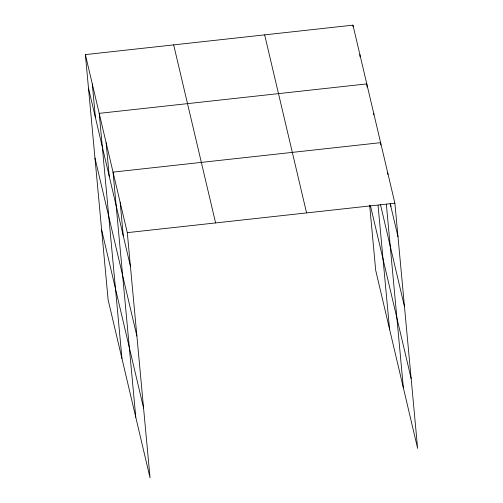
<?xml version="1.0" encoding="UTF-8"?>
<svg xmlns="http://www.w3.org/2000/svg" width="503" height="503" viewBox="0 0 503 503"><rect width="100%" height="100%" fill="white"/><g stroke="black" fill="none" stroke-linecap="round" stroke-linejoin="round"><path stroke-width="0.75" d="M85.372 54.601L127.297 232.65L150.045 477.85L108.12 299.807L85.372 54.601L352.955 25.15L394.88 203.193L417.628 448.399L375.703 270.35L369.655 205.167M127.297 232.65L394.88 203.193M390.152 203.457L397.992 236.756M380.463 204.633L404.469 306.597M370.466 205.784L411.146 378.558M264.653 34.87L306.579 212.914M173.673 44.88L215.598 222.93M88.49 88.163L130.415 266.206M94.966 158.005L136.891 336.048M101.644 229.959L143.569 408.008M387.75 172.925L387.895 174.491M390.573 203.363L390.862 206.488M380.84 145.002L380.626 142.663L113.043 172.114L135.791 417.314M386.329 204.155L403.368 387.863M373.704 113.282L373.848 114.841M367.077 87.025L366.788 83.907L99.21 113.357L121.959 358.557M378.049 205.293L389.536 329.107M359.871 54.525L360.091 56.87M352.955 25.15L353.1 26.709M120.173 202.382L123.285 235.938M106.127 142.733L109.239 176.295M92.294 83.982L95.407 117.539"/></g></svg>
